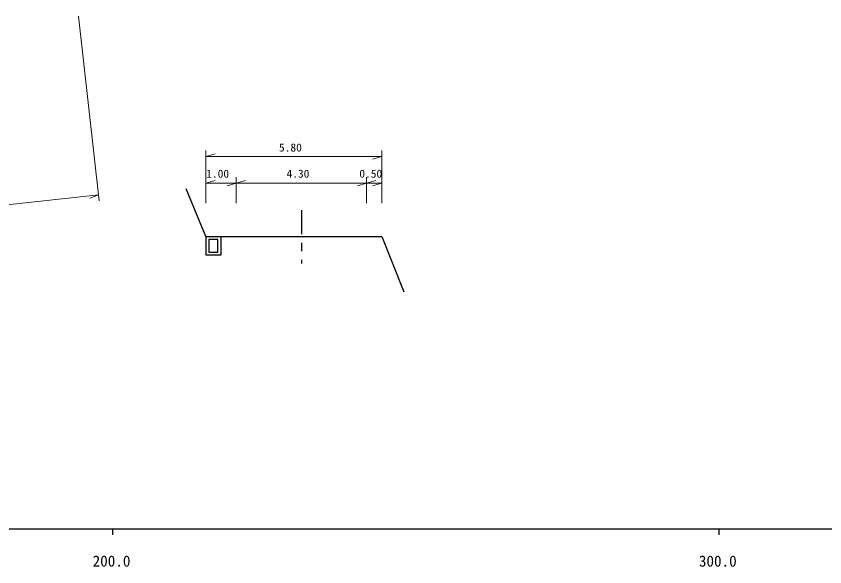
# Model space of a CAD drawing. Units: millimetres, scale not verified, with parts at other scales. Extents: x -61820 to 680000, y 20000 to 380000.
# Drawn here: x 252109 to 385490, y 198715 to 289544 of the extents above; entities that cross this region are included whole.
import ezdxf
from ezdxf.enums import TextEntityAlignment as Align

# ---------------------------------------------------------------- set-up
doc = ezdxf.new("R2010")
doc.units = ezdxf.units.MM
doc.header["$LTSCALE"] = 1000
doc.linetypes.add('USER1', pattern=[8.2, 4, -1.4, 1.4, -1.4])
for name, color, linetype, lineweight in [('M-BGD', 7, 'Continuous', 25), ('M-STR-HTXT', 7, 'Continuous', 13), ('M-STR-STR1', 1, 'USER1', 25), ('M-TTL-BAND', 7, 'Continuous', 25)]:
    doc.layers.add(name, color=color, linetype=linetype, lineweight=lineweight)
doc.styles.add('ＭＳ ゴシック', font='')
doc.styles.get('ＭＳ ゴシック').set_extended_font_data('MS Gothic')

msp = doc.modelspace()

# ---------------------------------------------------------------- linework, layer by layer
at = {"layer": 'M-BGD'}
for p, q in [((283409, 253178), (280146, 261054)), ((283409, 253178), (312409, 253178)), ((312409, 253178), (316035, 244058))]:
    msp.add_line(p, q, dxfattribs=at)
msp.add_lwpolyline([(283409, 253178), (283409, 250180), (285909, 250180), (285909, 253178)], dxfattribs=at)
msp.add_lwpolyline([(285380, 252698), (283892, 252698), (283892, 250638), (285380, 250638)], close=True, dxfattribs=at)
at = {"layer": 'M-STR-HTXT'}
for p, q in [((265788, 259088), (262396, 289544)), ((283409, 258693), (283409, 267401)), ((283409, 266401), (284909, 266821)), ((312409, 258693), (312409, 267401)), ((312409, 266401), (283409, 266401)), ((312409, 266401), (310909, 265981)), ((288409, 263006), (288409, 258693)), ((309909, 263006), (309909, 258693)), ((283409, 262006), (284909, 262426)), ((283409, 262006), (288409, 262006)), ((288409, 262006), (286909, 261586)), ((288409, 262006), (289909, 262426)), ((288409, 262006), (309909, 262006)), ((309909, 262006), (308409, 261586)), ((309909, 262006), (311409, 262426)), ((309909, 262006), (312409, 262006)), ((312409, 262006), (310909, 261586)), ((136716, 245722), (265677, 260082)), ((265677, 260082), (264233, 259498))]:
    msp.add_line(p, q, dxfattribs=at)
at = {"layer": 'M-STR-STR1'}
msp.add_line((299159, 257565), (299159, 248736), dxfattribs=at)
at = {"layer": 'M-TTL-BAND'}
for p, q in [((40000, 205000), (579000, 205000)), ((268000, 205000), (268000, 204000)), ((368000, 205000), (368000, 204000))]:
    msp.add_line(p, q, dxfattribs=at)

# ---------------------------------------------------------------- texts
at = {"layer": 'M-STR-HTXT', "style": 'ＭＳ ゴシック', "width": 1.05}
for s, p in [('5.80', (295459, 266822)), ('1.00', (283459, 262506)), ('4.30', (296709, 262506)), ('0.50', (308709, 262506))]:
    msp.add_text(s, height=1320, dxfattribs=at).set_placement(p, align=Align.BOTTOM_LEFT)
at = {"layer": 'M-TTL-BAND', "style": 'ＭＳ ゴシック'}
for s, p in [('200.0', (264719, 198195)), ('300.0', (364719, 198195))]:
    msp.add_text(s, height=1833, dxfattribs=at).set_placement(p, align=Align.BOTTOM_LEFT)

doc.saveas('drawing.dxf')
